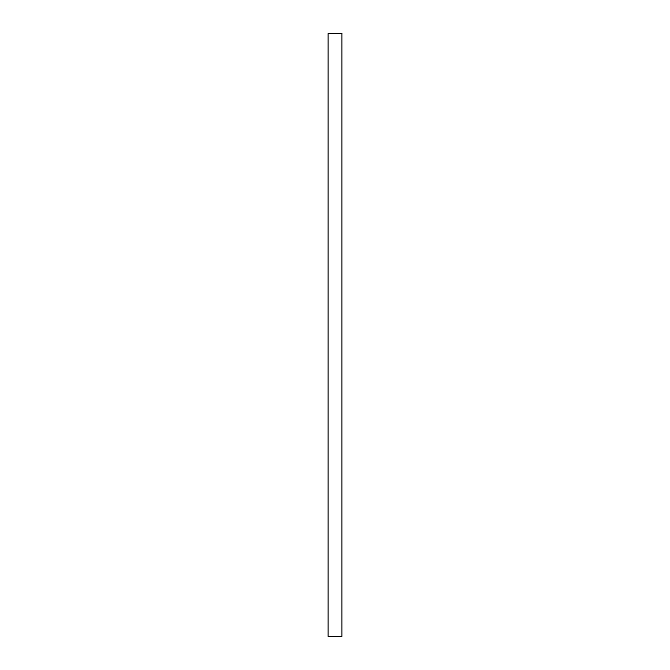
<?xml version="1.0" encoding="UTF-8"?>
<svg xmlns="http://www.w3.org/2000/svg" width="670" height="670" viewBox="0 0 670 670"><rect width="100%" height="100%" fill="white"/><g stroke="black" fill="none" stroke-linecap="round" stroke-linejoin="round"><path stroke-width="1" d="M341.784 33.5L328.216 33.5L328.216 636.5L341.784 636.5L341.784 33.5"/></g></svg>
